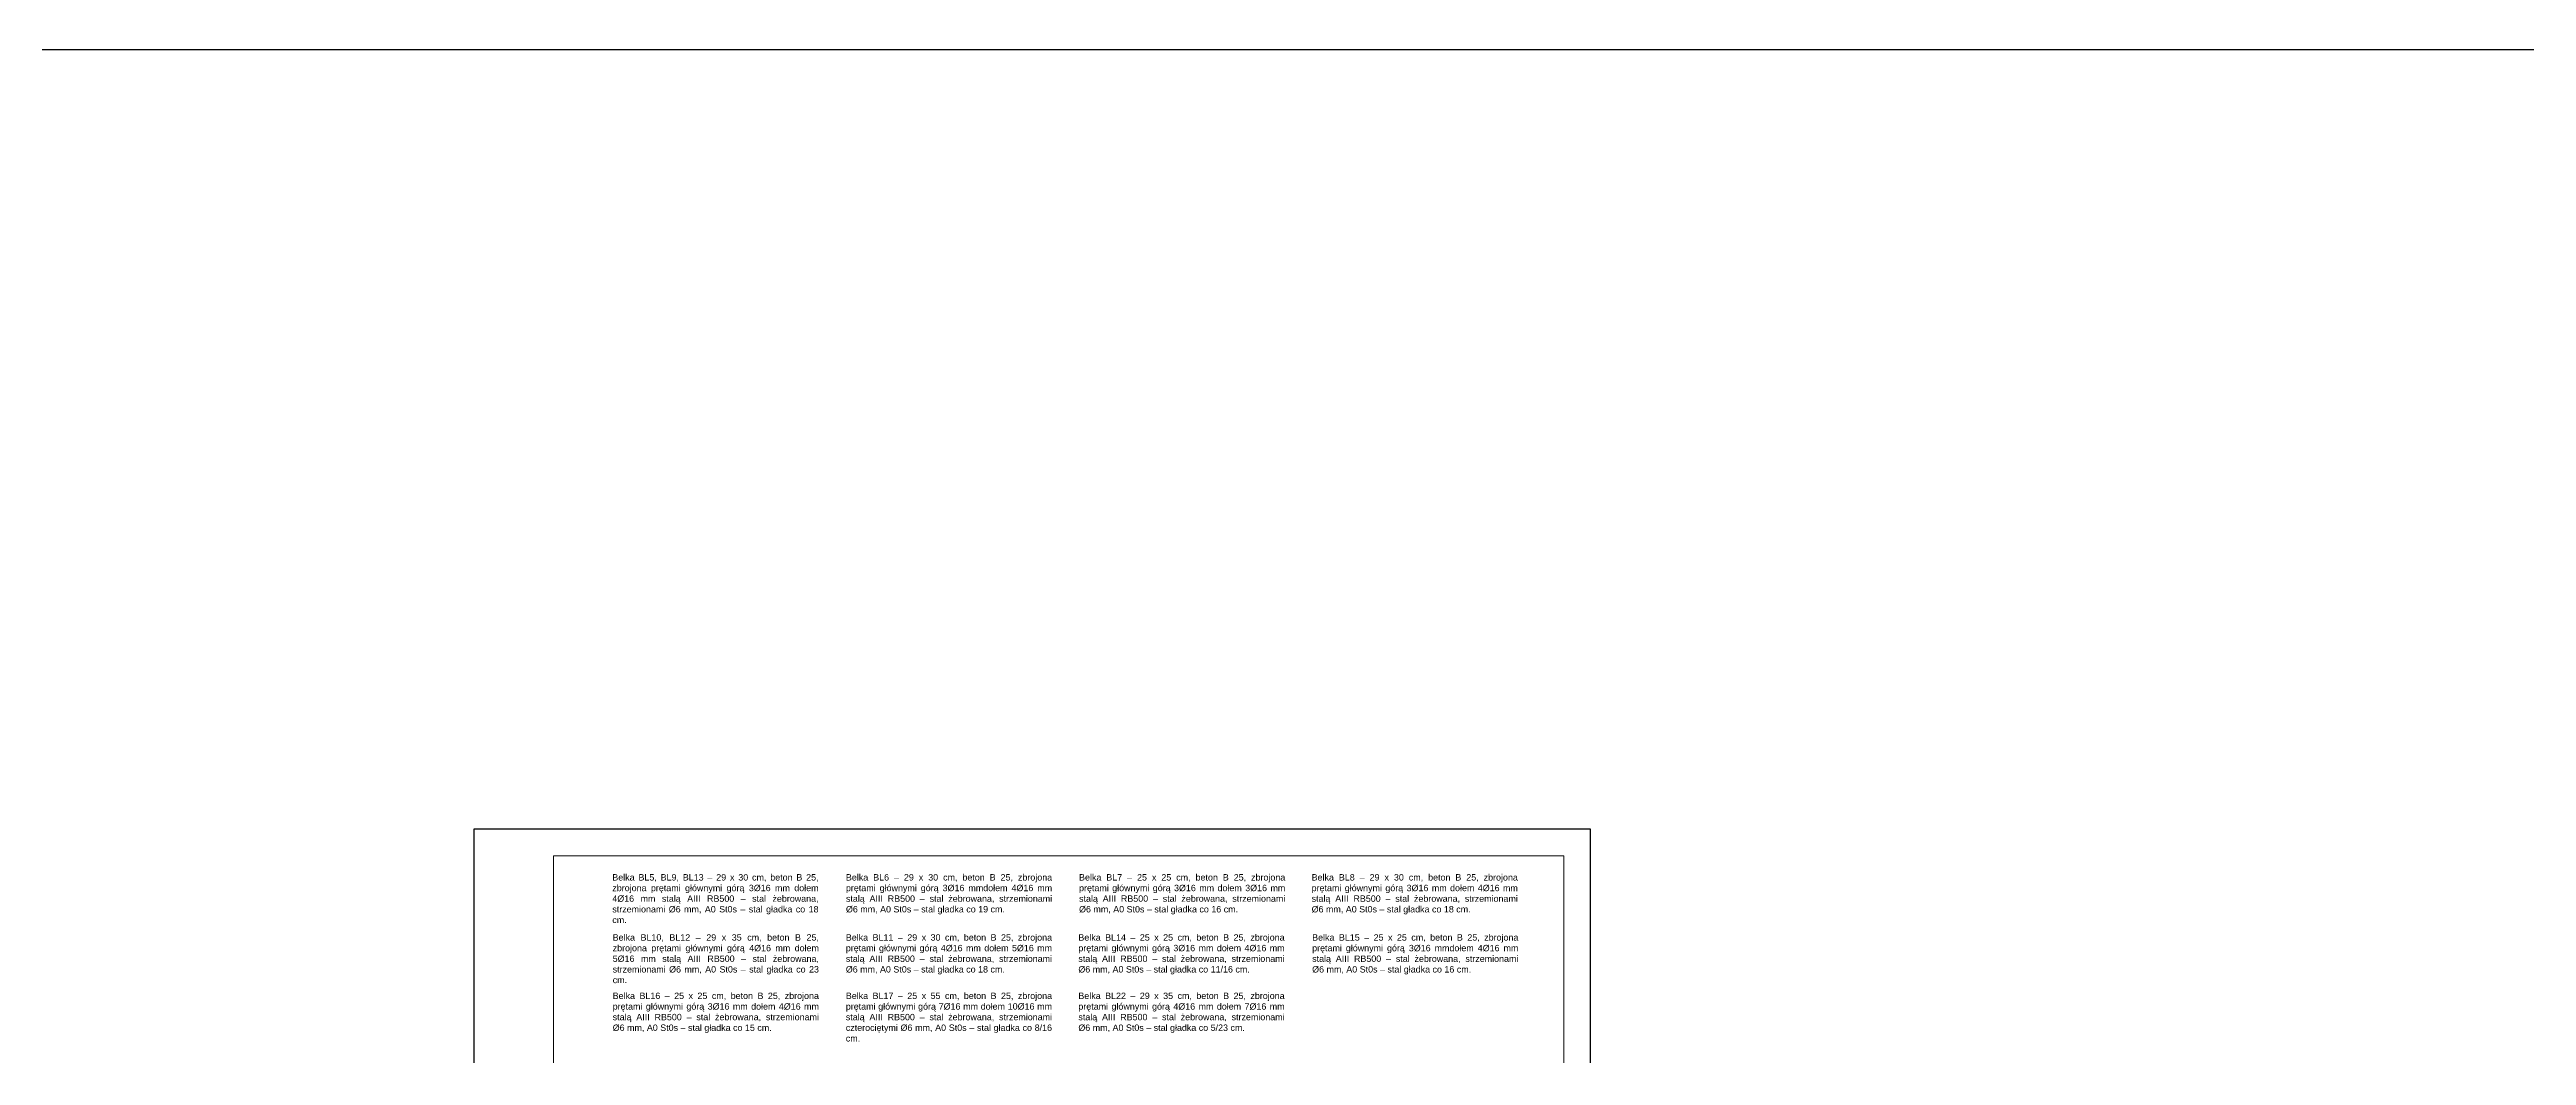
# Model space of a CAD drawing. Header units: millimetres. Extents: x 4647 to 73915, y -13612 to -8141.
# Drawn here: x 26155 to 30813, y -10034 to -8141 of the extents above; entities that cross this region are included whole.
import ezdxf

# ---------------------------------------------------------------- set-up
doc = ezdxf.new("R2010")
doc.units = ezdxf.units.MM
doc.layers.add('a_opisy', color=252, linetype='Continuous', lineweight=9)
doc.layers.add('Opisy - Tekst_Nr_Pióra__1', color=7, linetype='Continuous', lineweight=13)
doc.styles.get("Standard").update_dxf_attribs({"font": 'arial.ttf'})

msp = doc.modelspace()

# ---------------------------------------------------------------- linework, layer by layer
at = {"color": 1}
msp.add_lwpolyline([(4647.06, -8140.89), (73914.72, -8140.89), (73914.72, -13611.6), (4647.06, -13611.6)], close=True, dxfattribs=at)
msp.add_lwpolyline([(26952.72, -12577.97), (29052.72, -12577.97), (29052.72, -9607.97), (26952.72, -9607.97)], close=True)
at = {"layer": 'Opisy - Tekst_Nr_Pióra__1', "linetype": 'Continuous', "ltscale": 10, "flags": 128}
msp.add_lwpolyline([(29002.72, -12377.97), (27102.72, -12377.97), (27102.72, -9657.97), (29002.72, -9657.97)], close=True, dxfattribs=at)

# ---------------------------------------------------------------- texts
at = {"layer": 'a_opisy', "char_height": 12, "width": 386.6768, "attachment_point": 1}
for s, insert in [('\\pxqj;Belka BL5, BL9, BL13 – 29 x 30 cm, beton B 25, zbrojona prętami głównymi górą 3Ø16 mm dołem 4Ø16 mm stalą AIII RB500 – stal żebrowana, strzemionami Ø6 mm, A0 St0s – stal gładka co 18 cm.', (27213.31, -9692.39)), ('\\pxqj;Belka BL6 – 29 x 30 cm, beton B 25, zbrojona prętami głównymi górą 3Ø16 mmdołem 4Ø16 mm stalą AIII RB500 – stal żebrowana, strzemionami Ø6 mm, A0 St0s – stal gładka co 19 cm.', (27652.61, -9692.39)), ('\\pxqj;Belka BL7 – 25 x 25 cm, beton B 25, zbrojona prętami głównymi górą 3Ø16 mm dołem 3Ø16 mm stalą AIII RB500 – stal żebrowana, strzemionami Ø6 mm, A0 St0s – stal gładka co 16 cm.', (28091.04, -9692.39)), ('\\pxqj;Belka BL8 – 29 x 30 cm, beton B 25, zbrojona prętami głównymi górą 3Ø16 mm dołem 4Ø16 mm stalą AIII RB500 – stal żebrowana, strzemionami Ø6 mm, A0 St0s – stal gładka co 18 cm.', (28528.39, -9692.39)), ('\\pxqj;Belka BL10, BL12 – 29 x 35 cm, beton B 25, zbrojona prętami głównymi górą 4Ø16 mm dołem 5Ø16 mm stalą AIII RB500 – stal żebrowana, strzemionami Ø6 mm, A0 St0s – stal gładka co 23 cm.', (27213.99, -9805.43)), ('\\pxqj;Belka BL11 – 29 x 30 cm, beton B 25, zbrojona prętami głównymi górą 4Ø16 mm dołem 5Ø16 mm stalą AIII RB500 – stal żebrowana, strzemionami Ø6 mm, A0 St0s – stal gładka co 18 cm.', (27652.41, -9805.43)), ('\\pxqj;Belka BL14 – 25 x 25 cm, beton B 25, zbrojona prętami głównymi górą 3Ø16 mm dołem 4Ø16 mm stalą AIII RB500 – stal żebrowana, strzemionami Ø6 mm, A0 St0s – stal gładka co 11/16 cm.', (28089.76, -9805.43)), ('\\pxqj;Belka BL15 – 25 x 25 cm, beton B 25, zbrojona prętami głównymi górą 3Ø16 mmdołem 4Ø16 mm stalą AIII RB500 – stal żebrowana, strzemionami Ø6 mm, A0 St0s – stal gładka co 16 cm.', (28529.39, -9805.43)), ('\\pxqj;Belka BL16 – 25 x 25 cm, beton B 25, zbrojona prętami głównymi górą 3Ø16 mm dołem 4Ø16 mm stalą AIII RB500 – stal żebrowana, strzemionami Ø6 mm, A0 St0s – stal gładka co 15 cm.', (27213.99, -9915.25)), ('\\pxqj;Belka BL17 – 25 x 55 cm, beton B 25, zbrojona prętami głównymi górą 7Ø16 mm dołem 10Ø16 mm stalą AIII RB500 – stal żebrowana, strzemionami czterociętymi Ø6 mm, A0 St0s – stal gładka co 8/16 cm.', (27652.41, -9915.25)), ('\\pxqj;Belka BL22 – 29 x 35 cm, beton B 25, zbrojona prętami głównymi górą 4Ø16 mm dołem 7Ø16 mm stalą AIII RB500 – stal żebrowana, strzemionami Ø6 mm, A0 St0s – stal gładka co 5/23 cm.', (28089.76, -9915.25))]:
    msp.add_mtext(s, dxfattribs=dict(at, insert=insert))

doc.saveas('drawing.dxf')
